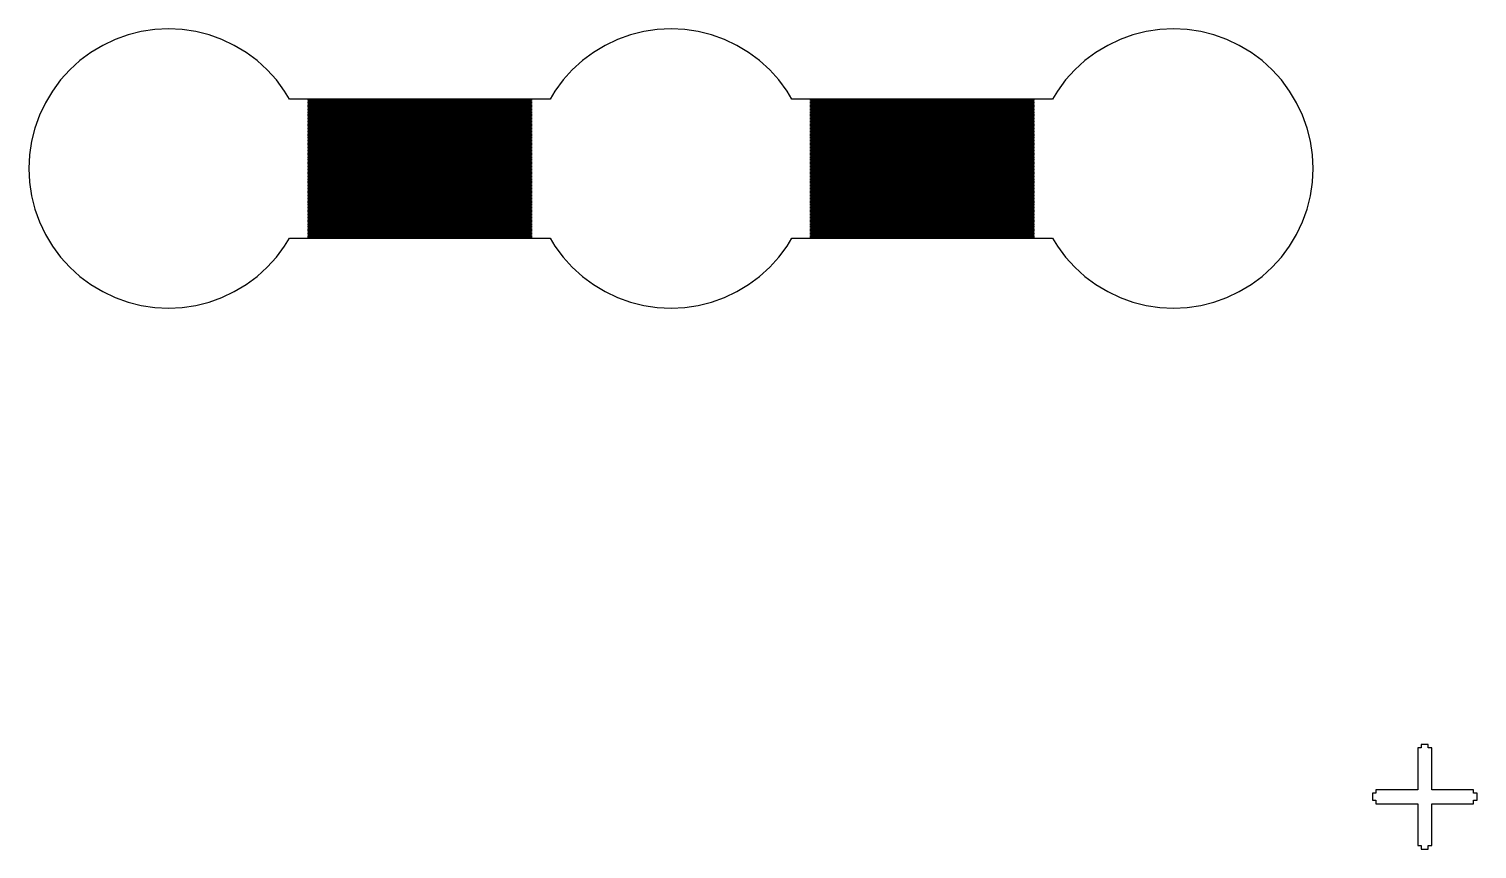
# Model space of a CAD drawing. Extents: x -73 to 181, y -8 to 80.
# Drawn here: x 29 to 54.94, y -7.69 to 7 of the extents above; entities that cross this region are included whole.
import ezdxf

# ---------------------------------------------------------------- set-up
doc = ezdxf.new("R2010")
doc.units = 0

msp = doc.modelspace()

# ---------------------------------------------------------------- linework, layer by layer
for p, q in [((30.5433, 6.80969), (30.3215, 6.70479)), ((30.7743, 6.89235), (30.5433, 6.80969)), ((31.0123, 6.95195), (30.7743, 6.89235)), ((31.255, 6.98796), (31.0123, 6.95195)), ((31.5, 7), (31.255, 6.98796)), ((31.7451, 6.98796), (31.5, 7)), ((31.9877, 6.95195), (31.7451, 6.98796)), ((32.2257, 6.89235), (31.9877, 6.95195)), ((32.4567, 6.80969), (32.2257, 6.89235)), ((32.6785, 6.70479), (32.4567, 6.80969)), ((39.5433, 6.80969), (39.3215, 6.70479)), ((39.7743, 6.89235), (39.5433, 6.80969)), ((40.0123, 6.95195), (39.7743, 6.89235)), ((40.2549, 6.98796), (40.0123, 6.95195)), ((40.5, 7), (40.2549, 6.98796)), ((40.7451, 6.98796), (40.5, 7)), ((40.9877, 6.95195), (40.7451, 6.98796)), ((41.2257, 6.89235), (40.9877, 6.95195)), ((41.4567, 6.80969), (41.2257, 6.89235)), ((41.6785, 6.70479), (41.4567, 6.80969)), ((48.5433, 6.80969), (48.3215, 6.70479)), ((48.7743, 6.89235), (48.5433, 6.80969)), ((49.0123, 6.95195), (48.7743, 6.89235)), ((49.2549, 6.98796), (49.0123, 6.95195)), ((49.5, 7), (49.2549, 6.98796)), ((49.745, 6.98796), (49.5, 7)), ((49.9877, 6.95195), (49.745, 6.98796)), ((50.2257, 6.89235), (49.9877, 6.95195)), ((50.4567, 6.80969), (50.2257, 6.89235)), ((50.6785, 6.70479), (50.4567, 6.80969)), ((30.1111, 6.57866), (29.914, 6.43253)), ((30.3215, 6.70479), (30.1111, 6.57866)), ((32.8889, 6.57866), (32.6785, 6.70479)), ((33.086, 6.43253), (32.8889, 6.57866)), ((39.1111, 6.57866), (38.914, 6.43253)), ((39.3215, 6.70479), (39.1111, 6.57866)), ((41.8889, 6.57866), (41.6785, 6.70479)), ((42.086, 6.43253), (41.8889, 6.57866)), ((48.1111, 6.57866), (47.914, 6.43253)), ((48.3215, 6.70479), (48.1111, 6.57866)), ((50.8889, 6.57866), (50.6785, 6.70479)), ((51.086, 6.43253), (50.8889, 6.57866)), ((29.7322, 6.26776), (29.5675, 6.08597)), ((29.914, 6.43253), (29.7322, 6.26776)), ((33.2678, 6.26776), (33.086, 6.43253)), ((33.4325, 6.08597), (33.2678, 6.26776)), ((38.7322, 6.26776), (38.5675, 6.08597)), ((38.914, 6.43253), (38.7322, 6.26776)), ((42.2678, 6.26776), (42.086, 6.43253)), ((42.4325, 6.08597), (42.2678, 6.26776)), ((47.7322, 6.26776), (47.5675, 6.08597)), ((47.914, 6.43253), (47.7322, 6.26776)), ((51.2678, 6.26776), (51.086, 6.43253)), ((51.4325, 6.08597), (51.2678, 6.26776)), ((29.5675, 6.08597), (29.4213, 5.88892)), ((33.5787, 5.88892), (33.4325, 6.08597)), ((38.5675, 6.08597), (38.4213, 5.88892)), ((42.5787, 5.88892), (42.4325, 6.08597)), ((47.5675, 6.08597), (47.4213, 5.88892)), ((51.5787, 5.88892), (51.4325, 6.08597)), ((29.4213, 5.88892), (29.2952, 5.67848)), ((33.6649, 5.745), (33.5787, 5.88892)), ((38.3351, 5.745), (33.6649, 5.745)), ((34, 5.72499), (34, 5.73499)), ((34, 5.73499), (38, 5.73499)), ((38, 5.72499), (34, 5.72499)), ((34, 5.70499), (34, 5.715)), ((34, 5.715), (38, 5.715)), ((38, 5.73499), (38, 5.72499)), ((38, 5.715), (38, 5.70499)), ((38.4213, 5.88892), (38.3351, 5.745)), ((42.6649, 5.745), (42.5787, 5.88892)), ((47.3351, 5.745), (42.6649, 5.745)), ((43, 5.72499), (43, 5.73499)), ((43, 5.73499), (47, 5.73499)), ((47, 5.72499), (43, 5.72499)), ((43, 5.70499), (43, 5.715)), ((43, 5.715), (47, 5.715)), ((47, 5.73499), (47, 5.72499)), ((47, 5.715), (47, 5.70499)), ((47.4213, 5.88892), (47.3351, 5.745)), ((51.7048, 5.67848), (51.5787, 5.88892)), ((29.1903, 5.4567), (29.1077, 5.22571)), ((29.2952, 5.67848), (29.1903, 5.4567)), ((38, 5.70499), (34, 5.70499)), ((34, 5.685), (34, 5.69499)), ((34, 5.69499), (38, 5.69499)), ((38, 5.685), (34, 5.685)), ((34, 5.66499), (34, 5.67499)), ((34, 5.67499), (38, 5.67499)), ((38, 5.66499), (34, 5.66499)), ((34, 5.64499), (34, 5.655)), ((34, 5.655), (38, 5.655)), ((38, 5.64499), (34, 5.64499)), ((34, 5.625), (34, 5.63499)), ((34, 5.63499), (38, 5.63499)), ((38, 5.625), (34, 5.625)), ((34, 5.605), (34, 5.61499)), ((34, 5.61499), (38, 5.61499)), ((38, 5.605), (34, 5.605)), ((34, 5.58499), (34, 5.59499)), ((34, 5.59499), (38, 5.59499)), ((38, 5.58499), (34, 5.58499)), ((34, 5.56499), (34, 5.575)), ((34, 5.575), (38, 5.575)), ((38, 5.56499), (34, 5.56499)), ((34, 5.545), (34, 5.55499)), ((34, 5.55499), (38, 5.55499)), ((38, 5.545), (34, 5.545)), ((34, 5.52499), (34, 5.53499)), ((34, 5.53499), (38, 5.53499)), ((38, 5.52499), (34, 5.52499)), ((34, 5.50499), (34, 5.515)), ((34, 5.515), (38, 5.515)), ((38, 5.50499), (34, 5.50499)), ((34, 5.48499), (34, 5.495)), ((34, 5.495), (38, 5.495)), ((38, 5.48499), (34, 5.48499)), ((34, 5.465), (34, 5.47499)), ((34, 5.47499), (38, 5.47499)), ((38, 5.465), (34, 5.465)), ((34, 5.44499), (34, 5.45499)), ((34, 5.45499), (38, 5.45499)), ((38, 5.69499), (38, 5.685)), ((38, 5.67499), (38, 5.66499)), ((38, 5.655), (38, 5.64499)), ((38, 5.63499), (38, 5.625)), ((38, 5.61499), (38, 5.605)), ((38, 5.59499), (38, 5.58499)), ((38, 5.575), (38, 5.56499)), ((38, 5.55499), (38, 5.545)), ((38, 5.53499), (38, 5.52499)), ((38, 5.515), (38, 5.50499)), ((38, 5.495), (38, 5.48499)), ((38, 5.47499), (38, 5.465)), ((38, 5.45499), (38, 5.44499)), ((47, 5.70499), (43, 5.70499)), ((43, 5.685), (43, 5.69499)), ((43, 5.69499), (47, 5.69499)), ((47, 5.685), (43, 5.685)), ((43, 5.66499), (43, 5.67499)), ((43, 5.67499), (47, 5.67499)), ((47, 5.66499), (43, 5.66499)), ((43, 5.64499), (43, 5.655)), ((43, 5.655), (47, 5.655)), ((47, 5.64499), (43, 5.64499)), ((43, 5.625), (43, 5.63499)), ((43, 5.63499), (47, 5.63499)), ((47, 5.625), (43, 5.625)), ((43, 5.605), (43, 5.61499)), ((43, 5.61499), (47, 5.61499)), ((47, 5.605), (43, 5.605)), ((43, 5.58499), (43, 5.59499)), ((43, 5.59499), (47, 5.59499)), ((47, 5.58499), (43, 5.58499)), ((43, 5.56499), (43, 5.575)), ((43, 5.575), (47, 5.575)), ((47, 5.56499), (43, 5.56499)), ((43, 5.545), (43, 5.55499)), ((43, 5.55499), (47, 5.55499)), ((47, 5.545), (43, 5.545)), ((43, 5.52499), (43, 5.53499)), ((43, 5.53499), (47, 5.53499)), ((47, 5.52499), (43, 5.52499)), ((43, 5.50499), (43, 5.515)), ((43, 5.515), (47, 5.515)), ((47, 5.50499), (43, 5.50499)), ((43, 5.48499), (43, 5.495)), ((43, 5.495), (47, 5.495)), ((47, 5.48499), (43, 5.48499)), ((43, 5.465), (43, 5.47499)), ((43, 5.47499), (47, 5.47499)), ((47, 5.465), (43, 5.465)), ((43, 5.44499), (43, 5.45499)), ((43, 5.45499), (47, 5.45499)), ((47, 5.69499), (47, 5.685)), ((47, 5.67499), (47, 5.66499)), ((47, 5.655), (47, 5.64499)), ((47, 5.63499), (47, 5.625)), ((47, 5.61499), (47, 5.605)), ((47, 5.59499), (47, 5.58499)), ((47, 5.575), (47, 5.56499)), ((47, 5.55499), (47, 5.545)), ((47, 5.53499), (47, 5.52499)), ((47, 5.515), (47, 5.50499)), ((47, 5.495), (47, 5.48499)), ((47, 5.47499), (47, 5.465)), ((47, 5.45499), (47, 5.44499)), ((51.8097, 5.4567), (51.7048, 5.67848)), ((51.8923, 5.22571), (51.8097, 5.4567)), ((29.1077, 5.22571), (29.048, 4.98772)), ((38, 5.44499), (34, 5.44499)), ((34, 5.42499), (34, 5.435)), ((34, 5.435), (38, 5.435)), ((38, 5.42499), (34, 5.42499)), ((34, 5.405), (34, 5.41499)), ((34, 5.41499), (38, 5.41499)), ((38, 5.405), (34, 5.405)), ((34, 5.38499), (34, 5.39499)), ((34, 5.39499), (38, 5.39499)), ((38, 5.38499), (34, 5.38499)), ((34, 5.36499), (34, 5.375)), ((34, 5.375), (38, 5.375)), ((38, 5.36499), (34, 5.36499)), ((34, 5.34499), (34, 5.355)), ((34, 5.355), (38, 5.355)), ((38, 5.34499), (34, 5.34499)), ((34, 5.325), (34, 5.33499)), ((34, 5.33499), (38, 5.33499)), ((38, 5.325), (34, 5.325)), ((34, 5.30499), (34, 5.31499)), ((34, 5.31499), (38, 5.31499)), ((38, 5.30499), (34, 5.30499)), ((34, 5.28499), (34, 5.295)), ((34, 5.295), (38, 5.295)), ((38, 5.28499), (34, 5.28499)), ((34, 5.265), (34, 5.27499)), ((34, 5.27499), (38, 5.27499)), ((38, 5.265), (34, 5.265)), ((34, 5.245), (34, 5.25499)), ((34, 5.25499), (38, 5.25499)), ((38, 5.245), (34, 5.245)), ((34, 5.22499), (34, 5.23499)), ((34, 5.23499), (38, 5.23499)), ((38, 5.22499), (34, 5.22499)), ((34, 5.20499), (34, 5.215)), ((34, 5.215), (38, 5.215)), ((38, 5.20499), (34, 5.20499)), ((34, 5.185), (34, 5.19499)), ((34, 5.19499), (38, 5.19499)), ((38, 5.435), (38, 5.42499)), ((38, 5.41499), (38, 5.405)), ((38, 5.39499), (38, 5.38499)), ((38, 5.375), (38, 5.36499)), ((38, 5.355), (38, 5.34499)), ((38, 5.33499), (38, 5.325)), ((38, 5.31499), (38, 5.30499)), ((38, 5.295), (38, 5.28499)), ((38, 5.27499), (38, 5.265)), ((38, 5.25499), (38, 5.245)), ((38, 5.23499), (38, 5.22499)), ((38, 5.215), (38, 5.20499)), ((38, 5.19499), (38, 5.185)), ((47, 5.44499), (43, 5.44499)), ((43, 5.42499), (43, 5.435)), ((43, 5.435), (47, 5.435)), ((47, 5.42499), (43, 5.42499)), ((43, 5.405), (43, 5.41499)), ((43, 5.41499), (47, 5.41499)), ((47, 5.405), (43, 5.405)), ((43, 5.38499), (43, 5.39499)), ((43, 5.39499), (47, 5.39499)), ((47, 5.38499), (43, 5.38499)), ((43, 5.36499), (43, 5.375)), ((43, 5.375), (47, 5.375)), ((47, 5.36499), (43, 5.36499)), ((43, 5.34499), (43, 5.355)), ((43, 5.355), (47, 5.355)), ((47, 5.34499), (43, 5.34499)), ((43, 5.325), (43, 5.33499)), ((43, 5.33499), (47, 5.33499)), ((47, 5.325), (43, 5.325)), ((43, 5.30499), (43, 5.31499)), ((43, 5.31499), (47, 5.31499)), ((47, 5.30499), (43, 5.30499)), ((43, 5.28499), (43, 5.295)), ((43, 5.295), (47, 5.295)), ((47, 5.28499), (43, 5.28499)), ((43, 5.265), (43, 5.27499)), ((43, 5.27499), (47, 5.27499)), ((47, 5.265), (43, 5.265)), ((43, 5.245), (43, 5.25499)), ((43, 5.25499), (47, 5.25499)), ((47, 5.245), (43, 5.245)), ((43, 5.22499), (43, 5.23499)), ((43, 5.23499), (47, 5.23499)), ((47, 5.22499), (43, 5.22499)), ((43, 5.20499), (43, 5.215)), ((43, 5.215), (47, 5.215)), ((47, 5.20499), (43, 5.20499)), ((43, 5.185), (43, 5.19499)), ((43, 5.19499), (47, 5.19499)), ((47, 5.435), (47, 5.42499)), ((47, 5.41499), (47, 5.405)), ((47, 5.39499), (47, 5.38499)), ((47, 5.375), (47, 5.36499)), ((47, 5.355), (47, 5.34499)), ((47, 5.33499), (47, 5.325)), ((47, 5.31499), (47, 5.30499)), ((47, 5.295), (47, 5.28499)), ((47, 5.27499), (47, 5.265)), ((47, 5.25499), (47, 5.245)), ((47, 5.23499), (47, 5.22499)), ((47, 5.215), (47, 5.20499)), ((47, 5.19499), (47, 5.185)), ((51.952, 4.98772), (51.8923, 5.22571)), ((29.048, 4.98772), (29.012, 4.74504)), ((38, 5.185), (34, 5.185)), ((34, 5.16499), (34, 5.17499)), ((34, 5.17499), (38, 5.17499)), ((38, 5.16499), (34, 5.16499)), ((34, 5.14499), (34, 5.155)), ((34, 5.155), (38, 5.155)), ((38, 5.14499), (34, 5.14499)), ((34, 5.125), (34, 5.13499)), ((34, 5.13499), (38, 5.13499)), ((38, 5.125), (34, 5.125)), ((34, 5.105), (34, 5.11499)), ((34, 5.11499), (38, 5.11499)), ((38, 5.105), (34, 5.105)), ((34, 5.08499), (34, 5.09499)), ((34, 5.09499), (38, 5.09499)), ((38, 5.08499), (34, 5.08499)), ((34, 5.06499), (34, 5.075)), ((34, 5.075), (38, 5.075)), ((38, 5.06499), (34, 5.06499)), ((34, 5.045), (34, 5.05499)), ((34, 5.05499), (38, 5.05499)), ((38, 5.045), (34, 5.045)), ((34, 5.02499), (34, 5.03499)), ((34, 5.03499), (38, 5.03499)), ((38, 5.02499), (34, 5.02499)), ((34, 5.00499), (34, 5.015)), ((34, 5.015), (38, 5.015)), ((38, 5.00499), (34, 5.00499)), ((34, 4.98499), (34, 4.995)), ((34, 4.995), (38, 4.995)), ((38, 4.98499), (34, 4.98499)), ((34, 4.965), (34, 4.97499)), ((34, 4.97499), (38, 4.97499)), ((38, 4.965), (34, 4.965)), ((34, 4.94499), (34, 4.95499)), ((34, 4.95499), (38, 4.95499)), ((38, 4.94499), (34, 4.94499)), ((34, 4.92499), (34, 4.935)), ((34, 4.935), (38, 4.935)), ((38, 5.17499), (38, 5.16499)), ((38, 5.155), (38, 5.14499)), ((38, 5.13499), (38, 5.125)), ((38, 5.11499), (38, 5.105)), ((38, 5.09499), (38, 5.08499)), ((38, 5.075), (38, 5.06499)), ((38, 5.05499), (38, 5.045)), ((38, 5.03499), (38, 5.02499)), ((38, 5.015), (38, 5.00499)), ((38, 4.995), (38, 4.98499)), ((38, 4.97499), (38, 4.965)), ((38, 4.95499), (38, 4.94499)), ((38, 4.935), (38, 4.92499)), ((47, 5.185), (43, 5.185)), ((43, 5.16499), (43, 5.17499)), ((43, 5.17499), (47, 5.17499)), ((47, 5.16499), (43, 5.16499)), ((43, 5.14499), (43, 5.155)), ((43, 5.155), (47, 5.155)), ((47, 5.14499), (43, 5.14499)), ((43, 5.125), (43, 5.13499)), ((43, 5.13499), (47, 5.13499)), ((47, 5.125), (43, 5.125)), ((43, 5.105), (43, 5.11499)), ((43, 5.11499), (47, 5.11499)), ((47, 5.105), (43, 5.105)), ((43, 5.08499), (43, 5.09499)), ((43, 5.09499), (47, 5.09499)), ((47, 5.08499), (43, 5.08499)), ((43, 5.06499), (43, 5.075)), ((43, 5.075), (47, 5.075)), ((47, 5.06499), (43, 5.06499)), ((43, 5.045), (43, 5.05499)), ((43, 5.05499), (47, 5.05499)), ((47, 5.045), (43, 5.045)), ((43, 5.02499), (43, 5.03499)), ((43, 5.03499), (47, 5.03499)), ((47, 5.02499), (43, 5.02499)), ((43, 5.00499), (43, 5.015)), ((43, 5.015), (47, 5.015)), ((47, 5.00499), (43, 5.00499)), ((43, 4.98499), (43, 4.995)), ((43, 4.995), (47, 4.995)), ((47, 4.98499), (43, 4.98499)), ((43, 4.965), (43, 4.97499)), ((43, 4.97499), (47, 4.97499)), ((47, 4.965), (43, 4.965)), ((43, 4.94499), (43, 4.95499)), ((43, 4.95499), (47, 4.95499)), ((47, 4.94499), (43, 4.94499)), ((43, 4.92499), (43, 4.935)), ((43, 4.935), (47, 4.935)), ((47, 5.17499), (47, 5.16499)), ((47, 5.155), (47, 5.14499)), ((47, 5.13499), (47, 5.125)), ((47, 5.11499), (47, 5.105)), ((47, 5.09499), (47, 5.08499)), ((47, 5.075), (47, 5.06499)), ((47, 5.05499), (47, 5.045)), ((47, 5.03499), (47, 5.02499)), ((47, 5.015), (47, 5.00499)), ((47, 4.995), (47, 4.98499)), ((47, 4.97499), (47, 4.965)), ((47, 4.95499), (47, 4.94499)), ((47, 4.935), (47, 4.92499)), ((51.988, 4.74504), (51.952, 4.98772)), ((29.012, 4.74504), (29, 4.5)), ((38, 4.92499), (34, 4.92499)), ((34, 4.905), (34, 4.91499)), ((34, 4.91499), (38, 4.91499)), ((38, 4.905), (34, 4.905)), ((34, 4.88499), (34, 4.89499)), ((34, 4.89499), (38, 4.89499)), ((38, 4.88499), (34, 4.88499)), ((34, 4.86499), (34, 4.875)), ((34, 4.875), (38, 4.875)), ((38, 4.86499), (34, 4.86499)), ((34, 4.84499), (34, 4.855)), ((34, 4.855), (38, 4.855)), ((38, 4.84499), (34, 4.84499)), ((34, 4.825), (34, 4.83499)), ((34, 4.83499), (38, 4.83499)), ((38, 4.825), (34, 4.825)), ((34, 4.80499), (34, 4.81499)), ((34, 4.81499), (38, 4.81499)), ((38, 4.80499), (34, 4.80499)), ((34, 4.78499), (34, 4.795)), ((34, 4.795), (38, 4.795)), ((38, 4.78499), (34, 4.78499)), ((34, 4.765), (34, 4.77499)), ((34, 4.77499), (38, 4.77499)), ((38, 4.765), (34, 4.765)), ((34, 4.745), (34, 4.75499)), ((34, 4.75499), (38, 4.75499)), ((38, 4.745), (34, 4.745)), ((34, 4.72499), (34, 4.73499)), ((34, 4.73499), (38, 4.73499)), ((38, 4.72499), (34, 4.72499)), ((34, 4.70499), (34, 4.715)), ((34, 4.715), (38, 4.715)), ((38, 4.70499), (34, 4.70499)), ((34, 4.685), (34, 4.69499)), ((34, 4.69499), (38, 4.69499)), ((38, 4.685), (34, 4.685)), ((34, 4.66499), (34, 4.67499)), ((34, 4.67499), (38, 4.67499)), ((38, 4.91499), (38, 4.905)), ((38, 4.89499), (38, 4.88499)), ((38, 4.875), (38, 4.86499)), ((38, 4.855), (38, 4.84499)), ((38, 4.83499), (38, 4.825)), ((38, 4.81499), (38, 4.80499)), ((38, 4.795), (38, 4.78499)), ((38, 4.77499), (38, 4.765)), ((38, 4.75499), (38, 4.745)), ((38, 4.73499), (38, 4.72499)), ((38, 4.715), (38, 4.70499)), ((38, 4.69499), (38, 4.685)), ((38, 4.67499), (38, 4.66499)), ((47, 4.92499), (43, 4.92499)), ((43, 4.905), (43, 4.91499)), ((43, 4.91499), (47, 4.91499)), ((47, 4.905), (43, 4.905)), ((43, 4.88499), (43, 4.89499)), ((43, 4.89499), (47, 4.89499)), ((47, 4.88499), (43, 4.88499)), ((43, 4.86499), (43, 4.875)), ((43, 4.875), (47, 4.875)), ((47, 4.86499), (43, 4.86499)), ((43, 4.84499), (43, 4.855)), ((43, 4.855), (47, 4.855)), ((47, 4.84499), (43, 4.84499)), ((43, 4.825), (43, 4.83499)), ((43, 4.83499), (47, 4.83499)), ((47, 4.825), (43, 4.825)), ((43, 4.80499), (43, 4.81499)), ((43, 4.81499), (47, 4.81499)), ((47, 4.80499), (43, 4.80499)), ((43, 4.78499), (43, 4.795)), ((43, 4.795), (47, 4.795)), ((47, 4.78499), (43, 4.78499)), ((43, 4.765), (43, 4.77499)), ((43, 4.77499), (47, 4.77499)), ((47, 4.765), (43, 4.765)), ((43, 4.745), (43, 4.75499)), ((43, 4.75499), (47, 4.75499)), ((47, 4.745), (43, 4.745)), ((43, 4.72499), (43, 4.73499)), ((43, 4.73499), (47, 4.73499)), ((47, 4.72499), (43, 4.72499)), ((43, 4.70499), (43, 4.715)), ((43, 4.715), (47, 4.715)), ((47, 4.70499), (43, 4.70499)), ((43, 4.685), (43, 4.69499)), ((43, 4.69499), (47, 4.69499)), ((47, 4.685), (43, 4.685)), ((43, 4.66499), (43, 4.67499)), ((43, 4.67499), (47, 4.67499)), ((47, 4.91499), (47, 4.905)), ((47, 4.89499), (47, 4.88499)), ((47, 4.875), (47, 4.86499)), ((47, 4.855), (47, 4.84499)), ((47, 4.83499), (47, 4.825)), ((47, 4.81499), (47, 4.80499)), ((47, 4.795), (47, 4.78499)), ((47, 4.77499), (47, 4.765)), ((47, 4.75499), (47, 4.745)), ((47, 4.73499), (47, 4.72499)), ((47, 4.715), (47, 4.70499)), ((47, 4.69499), (47, 4.685)), ((47, 4.67499), (47, 4.66499)), ((52, 4.5), (51.988, 4.74504)), ((29, 4.5), (29.012, 4.25496)), ((38, 4.66499), (34, 4.66499)), ((34, 4.64499), (34, 4.655)), ((34, 4.655), (38, 4.655)), ((38, 4.64499), (34, 4.64499)), ((34, 4.625), (34, 4.63499)), ((34, 4.63499), (38, 4.63499)), ((38, 4.625), (34, 4.625)), ((34, 4.605), (34, 4.61499)), ((34, 4.61499), (38, 4.61499)), ((38, 4.605), (34, 4.605)), ((34, 4.58499), (34, 4.59499)), ((34, 4.59499), (38, 4.59499)), ((38, 4.58499), (34, 4.58499)), ((34, 4.56499), (34, 4.575)), ((34, 4.575), (38, 4.575)), ((38, 4.56499), (34, 4.56499)), ((34, 4.545), (34, 4.55499)), ((34, 4.55499), (38, 4.55499)), ((38, 4.545), (34, 4.545)), ((34, 4.52499), (34, 4.53499)), ((34, 4.53499), (38, 4.53499)), ((38, 4.52499), (34, 4.52499)), ((34, 4.50499), (34, 4.515)), ((34, 4.515), (38, 4.515)), ((38, 4.50499), (34, 4.50499)), ((34, 4.485), (34, 4.49501)), ((34, 4.49501), (38, 4.49501)), ((38, 4.485), (34, 4.485)), ((34, 4.46501), (34, 4.47501)), ((34, 4.47501), (38, 4.47501)), ((38, 4.46501), (34, 4.46501)), ((34, 4.44501), (34, 4.455)), ((34, 4.455), (38, 4.455)), ((38, 4.44501), (34, 4.44501)), ((34, 4.425), (34, 4.43501)), ((34, 4.43501), (38, 4.43501)), ((38, 4.425), (34, 4.425)), ((34, 4.40501), (34, 4.41501)), ((34, 4.41501), (38, 4.41501)), ((38, 4.655), (38, 4.64499)), ((38, 4.63499), (38, 4.625)), ((38, 4.61499), (38, 4.605)), ((38, 4.59499), (38, 4.58499)), ((38, 4.575), (38, 4.56499)), ((38, 4.55499), (38, 4.545)), ((38, 4.53499), (38, 4.52499)), ((38, 4.515), (38, 4.50499)), ((38, 4.49501), (38, 4.485)), ((38, 4.47501), (38, 4.46501)), ((38, 4.455), (38, 4.44501)), ((38, 4.43501), (38, 4.425)), ((38, 4.41501), (38, 4.40501)), ((47, 4.66499), (43, 4.66499)), ((43, 4.64499), (43, 4.655)), ((43, 4.655), (47, 4.655)), ((47, 4.64499), (43, 4.64499)), ((43, 4.625), (43, 4.63499)), ((43, 4.63499), (47, 4.63499)), ((47, 4.625), (43, 4.625)), ((43, 4.605), (43, 4.61499)), ((43, 4.61499), (47, 4.61499)), ((47, 4.605), (43, 4.605)), ((43, 4.58499), (43, 4.59499)), ((43, 4.59499), (47, 4.59499)), ((47, 4.58499), (43, 4.58499)), ((43, 4.56499), (43, 4.575)), ((43, 4.575), (47, 4.575)), ((47, 4.56499), (43, 4.56499)), ((43, 4.545), (43, 4.55499)), ((43, 4.55499), (47, 4.55499)), ((47, 4.545), (43, 4.545)), ((43, 4.52499), (43, 4.53499)), ((43, 4.53499), (47, 4.53499)), ((47, 4.52499), (43, 4.52499)), ((43, 4.50499), (43, 4.515)), ((43, 4.515), (47, 4.515)), ((47, 4.50499), (43, 4.50499)), ((43, 4.485), (43, 4.49501)), ((43, 4.49501), (47, 4.49501)), ((47, 4.485), (43, 4.485)), ((43, 4.46501), (43, 4.47501)), ((43, 4.47501), (47, 4.47501)), ((47, 4.46501), (43, 4.46501)), ((43, 4.44501), (43, 4.455)), ((43, 4.455), (47, 4.455)), ((47, 4.44501), (43, 4.44501)), ((43, 4.425), (43, 4.43501)), ((43, 4.43501), (47, 4.43501)), ((47, 4.425), (43, 4.425)), ((43, 4.40501), (43, 4.41501)), ((43, 4.41501), (47, 4.41501)), ((47, 4.655), (47, 4.64499)), ((47, 4.63499), (47, 4.625)), ((47, 4.61499), (47, 4.605)), ((47, 4.59499), (47, 4.58499)), ((47, 4.575), (47, 4.56499)), ((47, 4.55499), (47, 4.545)), ((47, 4.53499), (47, 4.52499)), ((47, 4.515), (47, 4.50499)), ((47, 4.49501), (47, 4.485)), ((47, 4.47501), (47, 4.46501)), ((47, 4.455), (47, 4.44501)), ((47, 4.43501), (47, 4.425)), ((47, 4.41501), (47, 4.40501)), ((51.988, 4.25496), (52, 4.5)), ((29.012, 4.25496), (29.048, 4.01228)), ((38, 4.40501), (34, 4.40501)), ((34, 4.38501), (34, 4.395)), ((34, 4.395), (38, 4.395)), ((38, 4.38501), (34, 4.38501)), ((34, 4.36501), (34, 4.375)), ((34, 4.375), (38, 4.375)), ((38, 4.36501), (34, 4.36501)), ((34, 4.345), (34, 4.35501)), ((34, 4.35501), (38, 4.35501)), ((38, 4.345), (34, 4.345)), ((34, 4.32501), (34, 4.33501)), ((34, 4.33501), (38, 4.33501)), ((38, 4.32501), (34, 4.32501)), ((34, 4.30501), (34, 4.315)), ((34, 4.315), (38, 4.315)), ((38, 4.30501), (34, 4.30501)), ((34, 4.285), (34, 4.29501)), ((34, 4.29501), (38, 4.29501)), ((38, 4.285), (34, 4.285)), ((34, 4.26501), (34, 4.27501)), ((34, 4.27501), (38, 4.27501)), ((38, 4.26501), (34, 4.26501)), ((34, 4.24501), (34, 4.255)), ((34, 4.255), (38, 4.255)), ((38, 4.24501), (34, 4.24501)), ((34, 4.22501), (34, 4.235)), ((34, 4.235), (38, 4.235)), ((38, 4.22501), (34, 4.22501)), ((34, 4.205), (34, 4.21501)), ((34, 4.21501), (38, 4.21501)), ((38, 4.205), (34, 4.205)), ((34, 4.18501), (34, 4.19501)), ((34, 4.19501), (38, 4.19501)), ((38, 4.18501), (34, 4.18501)), ((34, 4.16501), (34, 4.175)), ((34, 4.175), (38, 4.175)), ((38, 4.16501), (34, 4.16501)), ((34, 4.145), (34, 4.15501)), ((34, 4.15501), (38, 4.15501)), ((38, 4.395), (38, 4.38501)), ((38, 4.375), (38, 4.36501)), ((38, 4.35501), (38, 4.345)), ((38, 4.33501), (38, 4.32501)), ((38, 4.315), (38, 4.30501)), ((38, 4.29501), (38, 4.285)), ((38, 4.27501), (38, 4.26501)), ((38, 4.255), (38, 4.24501)), ((38, 4.235), (38, 4.22501)), ((38, 4.21501), (38, 4.205)), ((38, 4.19501), (38, 4.18501)), ((38, 4.175), (38, 4.16501)), ((38, 4.15501), (38, 4.145)), ((47, 4.40501), (43, 4.40501)), ((43, 4.38501), (43, 4.395)), ((43, 4.395), (47, 4.395)), ((47, 4.38501), (43, 4.38501)), ((43, 4.36501), (43, 4.375)), ((43, 4.375), (47, 4.375)), ((47, 4.36501), (43, 4.36501)), ((43, 4.345), (43, 4.35501)), ((43, 4.35501), (47, 4.35501)), ((47, 4.345), (43, 4.345)), ((43, 4.32501), (43, 4.33501)), ((43, 4.33501), (47, 4.33501)), ((47, 4.32501), (43, 4.32501)), ((43, 4.30501), (43, 4.315)), ((43, 4.315), (47, 4.315)), ((47, 4.30501), (43, 4.30501)), ((43, 4.285), (43, 4.29501)), ((43, 4.29501), (47, 4.29501)), ((47, 4.285), (43, 4.285)), ((43, 4.26501), (43, 4.27501)), ((43, 4.27501), (47, 4.27501)), ((47, 4.26501), (43, 4.26501)), ((43, 4.24501), (43, 4.255)), ((43, 4.255), (47, 4.255)), ((47, 4.24501), (43, 4.24501)), ((43, 4.22501), (43, 4.235)), ((43, 4.235), (47, 4.235)), ((47, 4.22501), (43, 4.22501)), ((43, 4.205), (43, 4.21501)), ((43, 4.21501), (47, 4.21501)), ((47, 4.205), (43, 4.205)), ((43, 4.18501), (43, 4.19501)), ((43, 4.19501), (47, 4.19501)), ((47, 4.18501), (43, 4.18501)), ((43, 4.16501), (43, 4.175)), ((43, 4.175), (47, 4.175)), ((47, 4.16501), (43, 4.16501)), ((43, 4.145), (43, 4.15501)), ((43, 4.15501), (47, 4.15501)), ((47, 4.395), (47, 4.38501)), ((47, 4.375), (47, 4.36501)), ((47, 4.35501), (47, 4.345)), ((47, 4.33501), (47, 4.32501)), ((47, 4.315), (47, 4.30501)), ((47, 4.29501), (47, 4.285)), ((47, 4.27501), (47, 4.26501)), ((47, 4.255), (47, 4.24501)), ((47, 4.235), (47, 4.22501)), ((47, 4.21501), (47, 4.205)), ((47, 4.19501), (47, 4.18501)), ((47, 4.175), (47, 4.16501)), ((47, 4.15501), (47, 4.145)), ((51.952, 4.01228), (51.988, 4.25496)), ((29.048, 4.01228), (29.1077, 3.77429)), ((38, 4.145), (34, 4.145)), ((34, 4.125), (34, 4.13501)), ((34, 4.13501), (38, 4.13501)), ((38, 4.125), (34, 4.125)), ((34, 4.10501), (34, 4.11501)), ((34, 4.11501), (38, 4.11501)), ((38, 4.10501), (34, 4.10501)), ((34, 4.08501), (34, 4.095)), ((34, 4.095), (38, 4.095)), ((38, 4.08501), (34, 4.08501)), ((34, 4.065), (34, 4.07501)), ((34, 4.07501), (38, 4.07501)), ((38, 4.065), (34, 4.065)), ((34, 4.04501), (34, 4.05501)), ((34, 4.05501), (38, 4.05501)), ((38, 4.04501), (34, 4.04501)), ((34, 4.02501), (34, 4.035)), ((34, 4.035), (38, 4.035)), ((38, 4.02501), (34, 4.02501)), ((34, 4.005), (34, 4.01501)), ((34, 4.01501), (38, 4.01501)), ((38, 4.005), (34, 4.005)), ((34, 3.985), (34, 3.99501)), ((34, 3.99501), (38, 3.99501)), ((38, 3.985), (34, 3.985)), ((34, 3.96501), (34, 3.97501)), ((34, 3.97501), (38, 3.97501)), ((38, 3.96501), (34, 3.96501)), ((34, 3.94501), (34, 3.955)), ((34, 3.955), (38, 3.955)), ((38, 3.94501), (34, 3.94501)), ((34, 3.925), (34, 3.93501)), ((34, 3.93501), (38, 3.93501)), ((38, 3.925), (34, 3.925)), ((34, 3.90501), (34, 3.91501)), ((34, 3.91501), (38, 3.91501)), ((38, 3.90501), (34, 3.90501)), ((34, 3.88501), (34, 3.895)), ((34, 3.895), (38, 3.895)), ((38, 4.13501), (38, 4.125)), ((38, 4.11501), (38, 4.10501)), ((38, 4.095), (38, 4.08501)), ((38, 4.07501), (38, 4.065)), ((38, 4.05501), (38, 4.04501)), ((38, 4.035), (38, 4.02501)), ((38, 4.01501), (38, 4.005)), ((38, 3.99501), (38, 3.985)), ((38, 3.97501), (38, 3.96501)), ((38, 3.955), (38, 3.94501)), ((38, 3.93501), (38, 3.925)), ((38, 3.91501), (38, 3.90501)), ((38, 3.895), (38, 3.88501)), ((47, 4.145), (43, 4.145)), ((43, 4.125), (43, 4.13501)), ((43, 4.13501), (47, 4.13501)), ((47, 4.125), (43, 4.125)), ((43, 4.10501), (43, 4.11501)), ((43, 4.11501), (47, 4.11501)), ((47, 4.10501), (43, 4.10501)), ((43, 4.08501), (43, 4.095)), ((43, 4.095), (47, 4.095)), ((47, 4.08501), (43, 4.08501)), ((43, 4.065), (43, 4.07501)), ((43, 4.07501), (47, 4.07501)), ((47, 4.065), (43, 4.065)), ((43, 4.04501), (43, 4.05501)), ((43, 4.05501), (47, 4.05501)), ((47, 4.04501), (43, 4.04501)), ((43, 4.02501), (43, 4.035)), ((43, 4.035), (47, 4.035)), ((47, 4.02501), (43, 4.02501)), ((43, 4.005), (43, 4.01501)), ((43, 4.01501), (47, 4.01501)), ((47, 4.005), (43, 4.005)), ((43, 3.985), (43, 3.99501)), ((43, 3.99501), (47, 3.99501)), ((47, 3.985), (43, 3.985)), ((43, 3.96501), (43, 3.97501)), ((43, 3.97501), (47, 3.97501)), ((47, 3.96501), (43, 3.96501)), ((43, 3.94501), (43, 3.955)), ((43, 3.955), (47, 3.955)), ((47, 3.94501), (43, 3.94501)), ((43, 3.925), (43, 3.93501)), ((43, 3.93501), (47, 3.93501)), ((47, 3.925), (43, 3.925)), ((43, 3.90501), (43, 3.91501)), ((43, 3.91501), (47, 3.91501)), ((47, 3.90501), (43, 3.90501)), ((43, 3.88501), (43, 3.895)), ((43, 3.895), (47, 3.895)), ((47, 4.13501), (47, 4.125)), ((47, 4.11501), (47, 4.10501)), ((47, 4.095), (47, 4.08501)), ((47, 4.07501), (47, 4.065)), ((47, 4.05501), (47, 4.04501)), ((47, 4.035), (47, 4.02501)), ((47, 4.01501), (47, 4.005)), ((47, 3.99501), (47, 3.985)), ((47, 3.97501), (47, 3.96501)), ((47, 3.955), (47, 3.94501)), ((47, 3.93501), (47, 3.925)), ((47, 3.91501), (47, 3.90501)), ((47, 3.895), (47, 3.88501)), ((51.8923, 3.77429), (51.952, 4.01228)), ((29.1077, 3.77429), (29.1903, 3.5433)), ((38, 3.88501), (34, 3.88501)), ((34, 3.86501), (34, 3.875)), ((34, 3.875), (38, 3.875)), ((38, 3.86501), (34, 3.86501)), ((34, 3.845), (34, 3.85501)), ((34, 3.85501), (38, 3.85501)), ((38, 3.845), (34, 3.845)), ((34, 3.82501), (34, 3.83501)), ((34, 3.83501), (38, 3.83501)), ((38, 3.82501), (34, 3.82501)), ((34, 3.80501), (34, 3.815)), ((34, 3.815), (38, 3.815)), ((38, 3.80501), (34, 3.80501)), ((34, 3.785), (34, 3.79501)), ((34, 3.79501), (38, 3.79501)), ((38, 3.785), (34, 3.785)), ((34, 3.76501), (34, 3.77501)), ((34, 3.77501), (38, 3.77501)), ((38, 3.76501), (34, 3.76501)), ((34, 3.74501), (34, 3.755)), ((34, 3.755), (38, 3.755)), ((38, 3.74501), (34, 3.74501)), ((34, 3.72501), (34, 3.735)), ((34, 3.735), (38, 3.735)), ((38, 3.72501), (34, 3.72501)), ((34, 3.705), (34, 3.71501)), ((34, 3.71501), (38, 3.71501)), ((38, 3.705), (34, 3.705)), ((34, 3.68501), (34, 3.69501)), ((34, 3.69501), (38, 3.69501)), ((38, 3.68501), (34, 3.68501)), ((34, 3.66501), (34, 3.675)), ((34, 3.675), (38, 3.675)), ((38, 3.66501), (34, 3.66501)), ((34, 3.645), (34, 3.65501)), ((34, 3.65501), (38, 3.65501)), ((38, 3.645), (34, 3.645)), ((34, 3.625), (34, 3.63501)), ((34, 3.63501), (38, 3.63501)), ((38, 3.875), (38, 3.86501)), ((38, 3.85501), (38, 3.845)), ((38, 3.83501), (38, 3.82501)), ((38, 3.815), (38, 3.80501)), ((38, 3.79501), (38, 3.785)), ((38, 3.77501), (38, 3.76501)), ((38, 3.755), (38, 3.74501)), ((38, 3.735), (38, 3.72501)), ((38, 3.71501), (38, 3.705)), ((38, 3.69501), (38, 3.68501)), ((38, 3.675), (38, 3.66501)), ((38, 3.65501), (38, 3.645)), ((38, 3.63501), (38, 3.625)), ((47, 3.88501), (43, 3.88501)), ((43, 3.86501), (43, 3.875)), ((43, 3.875), (47, 3.875)), ((47, 3.86501), (43, 3.86501)), ((43, 3.845), (43, 3.85501)), ((43, 3.85501), (47, 3.85501)), ((47, 3.845), (43, 3.845)), ((43, 3.82501), (43, 3.83501)), ((43, 3.83501), (47, 3.83501)), ((47, 3.82501), (43, 3.82501)), ((43, 3.80501), (43, 3.815)), ((43, 3.815), (47, 3.815)), ((47, 3.80501), (43, 3.80501)), ((43, 3.785), (43, 3.79501)), ((43, 3.79501), (47, 3.79501)), ((47, 3.785), (43, 3.785)), ((43, 3.76501), (43, 3.77501)), ((43, 3.77501), (47, 3.77501)), ((47, 3.76501), (43, 3.76501)), ((43, 3.74501), (43, 3.755)), ((43, 3.755), (47, 3.755)), ((47, 3.74501), (43, 3.74501)), ((43, 3.72501), (43, 3.735)), ((43, 3.735), (47, 3.735)), ((47, 3.72501), (43, 3.72501)), ((43, 3.705), (43, 3.71501)), ((43, 3.71501), (47, 3.71501)), ((47, 3.705), (43, 3.705)), ((43, 3.68501), (43, 3.69501)), ((43, 3.69501), (47, 3.69501)), ((47, 3.68501), (43, 3.68501)), ((43, 3.66501), (43, 3.675)), ((43, 3.675), (47, 3.675)), ((47, 3.66501), (43, 3.66501)), ((43, 3.645), (43, 3.65501)), ((43, 3.65501), (47, 3.65501)), ((47, 3.645), (43, 3.645)), ((43, 3.625), (43, 3.63501)), ((43, 3.63501), (47, 3.63501)), ((47, 3.875), (47, 3.86501)), ((47, 3.85501), (47, 3.845)), ((47, 3.83501), (47, 3.82501)), ((47, 3.815), (47, 3.80501)), ((47, 3.79501), (47, 3.785)), ((47, 3.77501), (47, 3.76501)), ((47, 3.755), (47, 3.74501)), ((47, 3.735), (47, 3.72501)), ((47, 3.71501), (47, 3.705)), ((47, 3.69501), (47, 3.68501)), ((47, 3.675), (47, 3.66501)), ((47, 3.65501), (47, 3.645)), ((47, 3.63501), (47, 3.625)), ((51.8097, 3.5433), (51.8923, 3.77429)), ((29.1903, 3.5433), (29.2952, 3.32152)), ((38, 3.625), (34, 3.625)), ((34, 3.60501), (34, 3.61501)), ((34, 3.61501), (38, 3.61501)), ((38, 3.60501), (34, 3.60501)), ((34, 3.58501), (34, 3.595)), ((34, 3.595), (38, 3.595)), ((38, 3.58501), (34, 3.58501)), ((34, 3.565), (34, 3.57501)), ((34, 3.57501), (38, 3.57501)), ((38, 3.565), (34, 3.565)), ((34, 3.54501), (34, 3.55501)), ((34, 3.55501), (38, 3.55501)), ((38, 3.54501), (34, 3.54501)), ((34, 3.52501), (34, 3.535)), ((34, 3.535), (38, 3.535)), ((38, 3.52501), (34, 3.52501)), ((34, 3.505), (34, 3.51501)), ((34, 3.51501), (38, 3.51501)), ((38, 3.505), (34, 3.505)), ((34, 3.485), (34, 3.49501)), ((34, 3.49501), (38, 3.49501)), ((38, 3.485), (34, 3.485)), ((34, 3.46501), (34, 3.47501)), ((34, 3.47501), (38, 3.47501)), ((38, 3.46501), (34, 3.46501)), ((34, 3.44501), (34, 3.455)), ((34, 3.455), (38, 3.455)), ((38, 3.44501), (34, 3.44501)), ((34, 3.425), (34, 3.43501)), ((34, 3.43501), (38, 3.43501)), ((38, 3.425), (34, 3.425)), ((34, 3.40501), (34, 3.41501)), ((34, 3.41501), (38, 3.41501)), ((38, 3.40501), (34, 3.40501)), ((34, 3.38501), (34, 3.395)), ((34, 3.395), (38, 3.395)), ((38, 3.38501), (34, 3.38501)), ((34, 3.36501), (34, 3.375)), ((34, 3.375), (38, 3.375)), ((38, 3.61501), (38, 3.60501)), ((38, 3.595), (38, 3.58501)), ((38, 3.57501), (38, 3.565)), ((38, 3.55501), (38, 3.54501)), ((38, 3.535), (38, 3.52501)), ((38, 3.51501), (38, 3.505)), ((38, 3.49501), (38, 3.485)), ((38, 3.47501), (38, 3.46501)), ((38, 3.455), (38, 3.44501)), ((38, 3.43501), (38, 3.425)), ((38, 3.41501), (38, 3.40501)), ((38, 3.395), (38, 3.38501)), ((38, 3.375), (38, 3.36501)), ((47, 3.625), (43, 3.625)), ((43, 3.60501), (43, 3.61501)), ((43, 3.61501), (47, 3.61501)), ((47, 3.60501), (43, 3.60501)), ((43, 3.58501), (43, 3.595)), ((43, 3.595), (47, 3.595)), ((47, 3.58501), (43, 3.58501)), ((43, 3.565), (43, 3.57501)), ((43, 3.57501), (47, 3.57501)), ((47, 3.565), (43, 3.565)), ((43, 3.54501), (43, 3.55501)), ((43, 3.55501), (47, 3.55501)), ((47, 3.54501), (43, 3.54501)), ((43, 3.52501), (43, 3.535)), ((43, 3.535), (47, 3.535)), ((47, 3.52501), (43, 3.52501)), ((43, 3.505), (43, 3.51501)), ((43, 3.51501), (47, 3.51501)), ((47, 3.505), (43, 3.505)), ((43, 3.485), (43, 3.49501)), ((43, 3.49501), (47, 3.49501)), ((47, 3.485), (43, 3.485)), ((43, 3.46501), (43, 3.47501)), ((43, 3.47501), (47, 3.47501)), ((47, 3.46501), (43, 3.46501)), ((43, 3.44501), (43, 3.455)), ((43, 3.455), (47, 3.455)), ((47, 3.44501), (43, 3.44501)), ((43, 3.425), (43, 3.43501)), ((43, 3.43501), (47, 3.43501)), ((47, 3.425), (43, 3.425)), ((43, 3.40501), (43, 3.41501)), ((43, 3.41501), (47, 3.41501)), ((47, 3.40501), (43, 3.40501)), ((43, 3.38501), (43, 3.395)), ((43, 3.395), (47, 3.395)), ((47, 3.38501), (43, 3.38501)), ((43, 3.36501), (43, 3.375)), ((43, 3.375), (47, 3.375)), ((47, 3.61501), (47, 3.60501)), ((47, 3.595), (47, 3.58501)), ((47, 3.57501), (47, 3.565)), ((47, 3.55501), (47, 3.54501)), ((47, 3.535), (47, 3.52501)), ((47, 3.51501), (47, 3.505)), ((47, 3.49501), (47, 3.485)), ((47, 3.47501), (47, 3.46501)), ((47, 3.455), (47, 3.44501)), ((47, 3.43501), (47, 3.425)), ((47, 3.41501), (47, 3.40501)), ((47, 3.395), (47, 3.38501)), ((47, 3.375), (47, 3.36501)), ((51.7048, 3.32152), (51.8097, 3.5433)), ((29.2952, 3.32152), (29.4213, 3.11108)), ((33.5787, 3.11108), (33.6649, 3.255)), ((33.6649, 3.255), (38.3351, 3.255)), ((38, 3.36501), (34, 3.36501)), ((34, 3.345), (34, 3.35501)), ((34, 3.35501), (38, 3.35501)), ((38, 3.345), (34, 3.345)), ((34, 3.32501), (34, 3.33501)), ((34, 3.33501), (38, 3.33501)), ((38, 3.32501), (34, 3.32501)), ((34, 3.30501), (34, 3.315)), ((34, 3.315), (38, 3.315)), ((38, 3.30501), (34, 3.30501)), ((34, 3.285), (34, 3.29501)), ((34, 3.29501), (38, 3.29501)), ((38, 3.285), (34, 3.285)), ((34, 3.26501), (34, 3.27501)), ((34, 3.27501), (38, 3.27501)), ((38, 3.26501), (34, 3.26501)), ((38, 3.35501), (38, 3.345)), ((38, 3.33501), (38, 3.32501)), ((38, 3.315), (38, 3.30501)), ((38, 3.29501), (38, 3.285)), ((38, 3.27501), (38, 3.26501)), ((38.3351, 3.255), (38.4213, 3.11108)), ((42.5787, 3.11108), (42.6649, 3.255)), ((42.6649, 3.255), (47.3351, 3.255)), ((47, 3.36501), (43, 3.36501)), ((43, 3.345), (43, 3.35501)), ((43, 3.35501), (47, 3.35501)), ((47, 3.345), (43, 3.345)), ((43, 3.32501), (43, 3.33501)), ((43, 3.33501), (47, 3.33501)), ((47, 3.32501), (43, 3.32501)), ((43, 3.30501), (43, 3.315)), ((43, 3.315), (47, 3.315)), ((47, 3.30501), (43, 3.30501)), ((43, 3.285), (43, 3.29501)), ((43, 3.29501), (47, 3.29501)), ((47, 3.285), (43, 3.285)), ((43, 3.26501), (43, 3.27501)), ((43, 3.27501), (47, 3.27501)), ((47, 3.26501), (43, 3.26501)), ((47, 3.35501), (47, 3.345)), ((47, 3.33501), (47, 3.32501)), ((47, 3.315), (47, 3.30501)), ((47, 3.29501), (47, 3.285)), ((47, 3.27501), (47, 3.26501)), ((47.3351, 3.255), (47.4213, 3.11108)), ((51.5787, 3.11108), (51.7048, 3.32152)), ((29.4213, 3.11108), (29.5675, 2.91403)), ((29.5675, 2.91403), (29.7322, 2.73224)), ((33.2678, 2.73224), (33.4325, 2.91403)), ((33.4325, 2.91403), (33.5787, 3.11108)), ((38.4213, 3.11108), (38.5675, 2.91403)), ((38.5675, 2.91403), (38.7322, 2.73224)), ((42.2678, 2.73224), (42.4325, 2.91403)), ((42.4325, 2.91403), (42.5787, 3.11108)), ((47.4213, 3.11108), (47.5675, 2.91403)), ((47.5675, 2.91403), (47.7322, 2.73224)), ((51.2678, 2.73224), (51.4325, 2.91403)), ((51.4325, 2.91403), (51.5787, 3.11108)), ((29.7322, 2.73224), (29.914, 2.56747)), ((33.086, 2.56747), (33.2678, 2.73224)), ((38.7322, 2.73224), (38.914, 2.56747)), ((42.086, 2.56747), (42.2678, 2.73224)), ((47.7322, 2.73224), (47.914, 2.56747)), ((51.086, 2.56747), (51.2678, 2.73224)), ((29.914, 2.56747), (30.1111, 2.42134)), ((30.1111, 2.42134), (30.3215, 2.29521)), ((32.6785, 2.29521), (32.8889, 2.42134)), ((32.8889, 2.42134), (33.086, 2.56747)), ((38.914, 2.56747), (39.1111, 2.42134)), ((39.1111, 2.42134), (39.3215, 2.29521)), ((41.6785, 2.29521), (41.8889, 2.42134)), ((41.8889, 2.42134), (42.086, 2.56747)), ((47.914, 2.56747), (48.1111, 2.42134)), ((48.1111, 2.42134), (48.3215, 2.29521)), ((50.6785, 2.29521), (50.8889, 2.42134)), ((50.8889, 2.42134), (51.086, 2.56747)), ((30.3215, 2.29521), (30.5433, 2.19031)), ((30.5433, 2.19031), (30.7743, 2.10765)), ((30.7743, 2.10765), (31.0123, 2.04805)), ((31.9877, 2.04805), (32.2257, 2.10765)), ((32.2257, 2.10765), (32.4567, 2.19031)), ((32.4567, 2.19031), (32.6785, 2.29521)), ((39.3215, 2.29521), (39.5433, 2.19031)), ((39.5433, 2.19031), (39.7743, 2.10765)), ((39.7743, 2.10765), (40.0123, 2.04805)), ((40.9877, 2.04805), (41.2257, 2.10765)), ((41.2257, 2.10765), (41.4567, 2.19031)), ((41.4567, 2.19031), (41.6785, 2.29521)), ((48.3215, 2.29521), (48.5433, 2.19031)), ((48.5433, 2.19031), (48.7743, 2.10765)), ((48.7743, 2.10765), (49.0123, 2.04805)), ((49.9877, 2.04805), (50.2257, 2.10765)), ((50.2257, 2.10765), (50.4567, 2.19031)), ((50.4567, 2.19031), (50.6785, 2.29521)), ((31.0123, 2.04805), (31.255, 2.01204)), ((31.255, 2.01204), (31.5, 2)), ((31.5, 2), (31.7451, 2.01204)), ((31.7451, 2.01204), (31.9877, 2.04805)), ((40.0123, 2.04805), (40.2549, 2.01204)), ((40.2549, 2.01204), (40.5, 2)), ((40.5, 2), (40.7451, 2.01204)), ((40.7451, 2.01204), (40.9877, 2.04805)), ((49.0123, 2.04805), (49.2549, 2.01204)), ((49.2549, 2.01204), (49.5, 2)), ((49.5, 2), (49.745, 2.01204)), ((49.745, 2.01204), (49.9877, 2.04805)), ((53.9375, -5.875), (53.875, -5.875)), ((53.875, -5.875), (53.875, -6.625)), ((54.0625, -5.8125), (53.9375, -5.8125)), ((53.9375, -5.8125), (53.9375, -5.875)), ((54.0625, -5.875), (54.0625, -5.8125)), ((54.125, -5.875), (54.0625, -5.875)), ((54.125, -6.625), (54.125, -5.875)), ((53.125, -6.6875), (53.0625, -6.6875)), ((53.0625, -6.6875), (53.0625, -6.8125)), ((53.875, -6.625), (53.125, -6.625)), ((53.125, -6.625), (53.125, -6.6875)), ((54.875, -6.625), (54.125, -6.625)), ((54.875, -6.6875), (54.875, -6.625)), ((54.9375, -6.6875), (54.875, -6.6875)), ((54.9375, -6.8125), (54.9375, -6.6875)), ((53.0625, -6.8125), (53.125, -6.8125)), ((53.125, -6.8125), (53.125, -6.875)), ((53.125, -6.875), (53.875, -6.875)), ((53.875, -6.875), (53.875, -7.625)), ((54.125, -7.625), (54.125, -6.875)), ((54.125, -6.875), (54.875, -6.875)), ((54.875, -6.875), (54.875, -6.8125)), ((54.875, -6.8125), (54.9375, -6.8125)), ((53.875, -7.625), (53.9375, -7.625)), ((53.9375, -7.625), (53.9375, -7.6875)), ((53.9375, -7.6875), (54.0625, -7.6875)), ((54.0625, -7.6875), (54.0625, -7.625)), ((54.0625, -7.625), (54.125, -7.625))]:
    msp.add_line(p, q)

doc.saveas('drawing.dxf')
